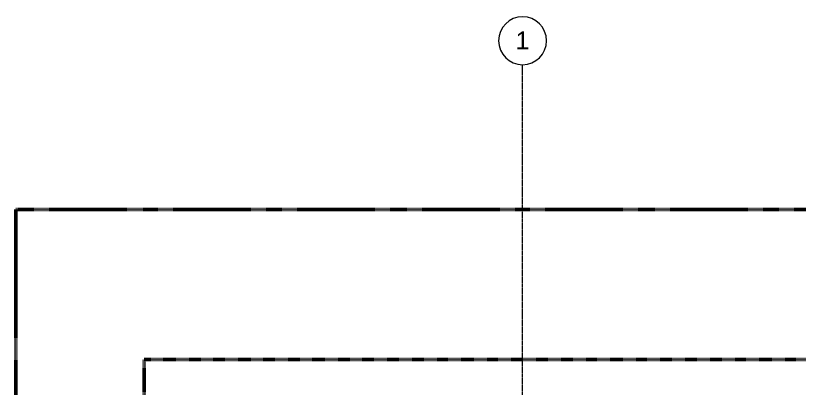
# Model space of a CAD drawing. Header units: inches. Extents: x -4235 to -464, y 9767 to 12463.
# Drawn here: x -3990 to -3204, y 12090 to 12463 of the extents above; entities that cross this region are included whole.
import ezdxf

# ---------------------------------------------------------------- set-up
doc = ezdxf.new("R2010")
doc.units = ezdxf.units.IN
doc.header["$MEASUREMENT"] = 0
for name, pattern in [('Dash 1_16_', [0.125, 0.0625, -0.0625]), ('Double Dash 3_8_', [1, 0.375, -0.125, 0.125, -0.125, 0.125, -0.125]), ('Grid Line 1_2_', [0.875, 0.5, -0.125, 0.125, -0.125])]:
    doc.linetypes.add(name, pattern=pattern)
for name, color, linetype, lineweight in [('C-PROP-LINE', 91, 'Double Dash 3_8_', 50), ('C-PROP-LINE-1', 91, 'Dash 1_16_', 50), ('S-GRID-1', 1, 'Grid Line 1_2_', 9), ('S-GRID-IDEN', 1, 'Continuous', 9)]:
    doc.layers.add(name, color=color, linetype=linetype, lineweight=lineweight)
doc.styles.add('Arial', font='arial.ttf', dxfattribs={"height": 18})

# ---------------------------------------------------------------- blocks, each defined once
blk = doc.blocks.new('Family - ___-1878357-BACKGROUND - BASEMENT')
at = {"layer": 'C-PROP-LINE'}
for p, q in [((-3989.61, 12268.69), (-629.56, 12268.69)), ((-3989.61, 12268.69), (-3989.45, 12118.59)), ((-3989.45, 12118.59), (-3989.42, 12089.69)), ((-3989.42, 12089.69), (-3987.26, 10009.09))]:
    blk.add_line(p, q, dxfattribs=at)
blk = doc.blocks.new('Family - ___-2835860-BACKGROUND - BASEMENT')
at = {"layer": 'C-PROP-LINE-1'}
for p in [(-2636.92, 12118.59), (-3860.72, 11547.59)]:
    blk.add_line(p, (-3860.72, 12118.59), dxfattribs=at)
blk = doc.blocks.new('Family - ___-2835932-BACKGROUND - BASEMENT')
at = {"layer": 'C-PROP-LINE-1'}
for p in [(-2067.92, 12118.59), (-3860.72, 9980.19)]:
    blk.add_line(p, (-3860.72, 12118.59), dxfattribs=at)
blk = doc.blocks.new('Grid - Grid Head - Circle-50561-BACKGROUND - BASEMENT')
at = {"layer": 'S-GRID-IDEN'}
for start, end in [(360, 180), (180, 360)]:
    blk.add_arc((0, 0), 0.25, start, end, dxfattribs=at)

msp = doc.modelspace()

# ---------------------------------------------------------------- linework, layer by layer
at = {"layer": 'S-GRID-1'}
msp.add_line((-3481.32, 9836.18), (-3481.32, 12413.74), dxfattribs=at)

# ---------------------------------------------------------------- block references
at = {"layer": 'C-PROP-LINE'}
msp.add_blockref('Family - ___-1878357-BACKGROUND - BASEMENT', (0, 0), dxfattribs=at)
at = {"layer": 'C-PROP-LINE-1'}
for name in ['Family - ___-2835860-BACKGROUND - BASEMENT', 'Family - ___-2835932-BACKGROUND - BASEMENT']:
    msp.add_blockref(name, (0, 0), dxfattribs=at)
at = {"layer": 'S-GRID-IDEN', "xscale": 95.99999999999994, "yscale": 95.99999999999994, "zscale": 95.99999999999994}
msp.add_blockref('Grid - Grid Head - Circle-50561-BACKGROUND - BASEMENT', (-3481.32, 12437.74), dxfattribs=at)

# ---------------------------------------------------------------- texts
at = {"layer": 'S-GRID-IDEN', "insert": (-3488.45, 12447.03), "char_height": 18, "width": 16.968, "attachment_point": 1, "style": 'Arial'}
msp.add_mtext('1', dxfattribs=at)

doc.saveas('drawing.dxf')
